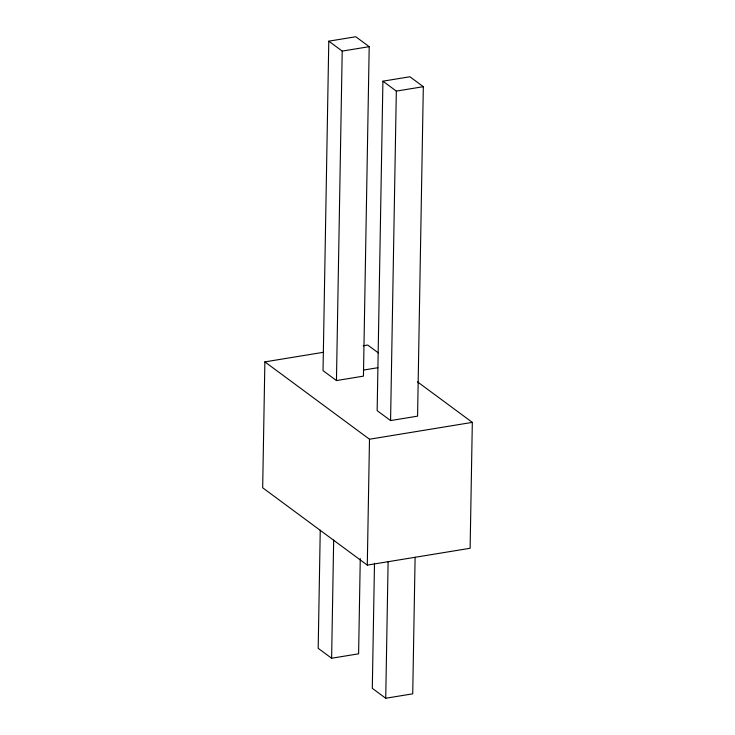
<?xml version="1.0" encoding="UTF-8"?>
<svg xmlns="http://www.w3.org/2000/svg" width="735" height="735" viewBox="0 0 735 735"><rect width="100%" height="100%" fill="white"/><g stroke="black" fill="none" stroke-linecap="round" stroke-linejoin="round"><path stroke-width="1.1" d="M323.639 352.258L264.876 361.886L262.68 487.783L367.289 565.123L470.124 548.273L472.32 422.377L417.498 381.851M320.249 530.128L318.191 648.316L331.614 658.238L358.606 653.819L360.269 558.582M328.784 41.169L323.033 370.633L336.455 380.565L363.448 376.136L369.2 46.672L355.777 36.75L328.784 41.169L342.207 51.101L369.2 46.672M331.614 658.238L333.672 540.05M336.455 380.565L342.207 51.101M367.289 565.123L369.494 439.227L264.876 361.886M374.492 563.258L372.305 688.327L385.728 698.25L412.721 693.831L415.11 557.286M382.907 81.181L377.156 410.644L390.579 420.576L417.572 416.148L423.323 86.684L409.9 76.762L382.907 81.181L396.33 91.112L423.323 86.684M385.728 698.25L388.117 561.705M390.579 420.576L396.33 91.112M363.191 345.772L367.711 345.037L378.488 353.002M363.43 370.082L377.928 367.702M369.494 439.227L472.32 422.377"/></g></svg>
